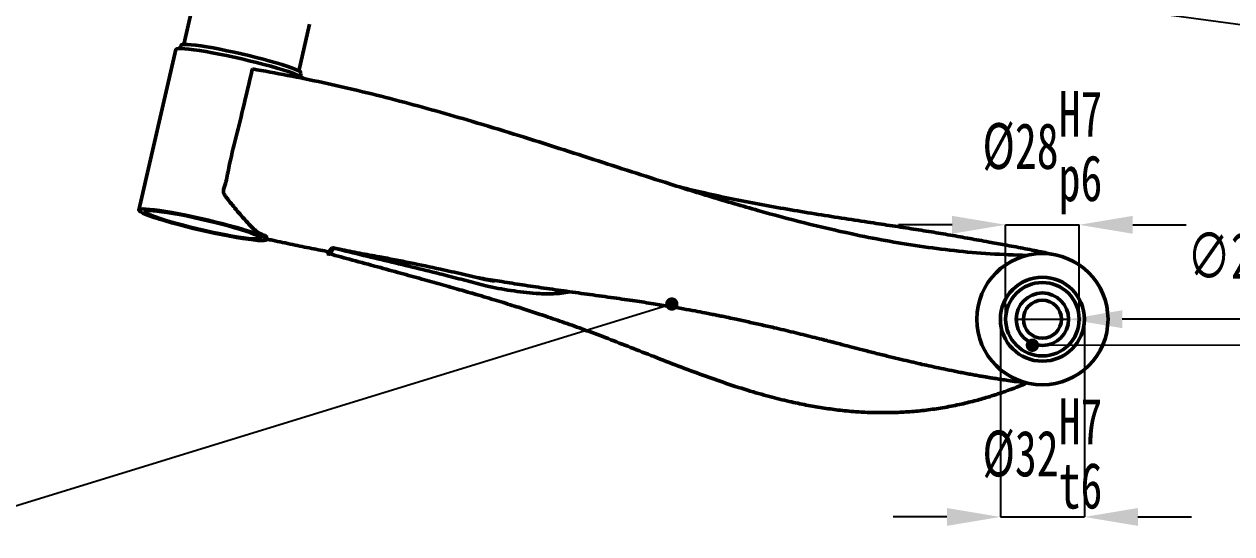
# Model space of a CAD drawing. Header units: millimetres. Extents: x 10 to 584, y 10 to 410.
# Drawn here: x 95.5 to 187.5, y 199.8 to 238.7 of the extents above; entities that cross this region are included whole.
import ezdxf

# ---------------------------------------------------------------- set-up
doc = ezdxf.new("R2010")
doc.units = ezdxf.units.MM
doc.header["$PDSIZE"] = -1
doc.layers.add('10', color=7, linetype='Continuous')
doc.layers.add('SLD-0', color=7, linetype='Continuous')
doc.styles.add('SLDTEXTSTYLE2', font='TXT', dxfattribs={"width": 0.7})
doc.dimstyles.new('SLDDIMSTYLE0', dxfattribs={"dimtxt": 3.5, "dimasz": 4.08, "dimexe": 0, "dimexo": 0.0625, "dimgap": 0.875, "dimtad": 1, "dimlfac": 5, "dimrnd": 1e-09, "dimzin": 12, "dimdsep": 46, "dimtxsty": 'SLDTEXTSTYLE2', "dimblk1": 'NONE', "dimsah": 1, "dimcen": 0, "dimadec": 0, "dimazin": 3, "dimtfac": 1, "dimtmove": 0, "dimatfit": 3, "dimldrblk": 'NONE', "dimfxl": 1, "dimfrac": 2, "dimtolj": 1, "dimarcsym": 0})
doc.dimstyles.new('SLDDIMSTYLE1', dxfattribs={"dimtxt": 3.5, "dimasz": 4.08, "dimexe": 0, "dimexo": 0.0625, "dimgap": 0.875, "dimtad": 1, "dimlfac": 5, "dimrnd": 1e-09, "dimzin": 12, "dimdsep": 46, "dimtxsty": 'SLDTEXTSTYLE2', "dimsah": 1, "dimcen": 0.09, "dimadec": 0, "dimazin": 3, "dimtfac": 1, "dimtmove": 0, "dimatfit": 0, "dimfxl": 1, "dimfrac": 2, "dimtolj": 1, "dimarcsym": 0})
doc.dimstyles.new('SLDDIMSTYLE2', dxfattribs={"dimtxt": 3.5, "dimasz": 4.08, "dimexe": 0, "dimexo": 0.0625, "dimgap": 0.875, "dimtad": 1, "dimlfac": 5, "dimrnd": 1e-09, "dimzin": 12, "dimdsep": 46, "dimtxsty": 'SLDTEXTSTYLE2', "dimsah": 1, "dimcen": 0.09, "dimadec": 0, "dimazin": 3, "dimtfac": 1, "dimtmove": 0, "dimatfit": 0, "dimfxl": 1, "dimfrac": 2, "dimtolj": 1, "dimarcsym": 0})
doc.dimstyles.new('SLDDIMSTYLE3', dxfattribs={"dimtxt": 0.18, "dimasz": 1.016, "dimexe": 0, "dimexo": 0.0625, "dimgap": 0, "dimtad": 0, "dimtih": 1, "dimtoh": 1, "dimdec": 0, "dimrnd": 1e-09, "dimzin": 0, "dimdsep": 46, "dimtxsty": 'Standard', "dimblk1": 'DOT', "dimblk2": 'DOT', "dimsah": 1, "dimcen": 0.09, "dimadec": 0, "dimazin": 0, "dimtfac": 1.016, "dimtdec": 0, "dimtofl": 0, "dimtmove": 0, "dimatfit": 3, "dimldrblk": 'DOT', "dimfxl": 1, "dimfrac": 2, "dimtolj": 1, "dimtzin": 0, "dimarcsym": 0})

# ---------------------------------------------------------------- blocks, each defined once
blk = doc.blocks.new('_D')
at = {"color": 0, "linetype": 'Continuous', "lineweight": -2, "transparency": 16777216}
for p, q in [((171.061, 216.2), (175.061, 216.2)), ((195.996, 216.2), (179.141, 216.2))]:
    blk.add_line(p, q, dxfattribs=at)
at = {"color": 0, "linetype": 'Continuous', "lineweight": 50, "transparency": 16777216}
blk.add_solid([(179.141, 216.88), (179.141, 215.52), (175.061, 216.2)], dxfattribs=at)
at = {"layer": 'Defpoints', "color": 0, "linetype": 'Continuous', "lineweight": 50, "transparency": 16777216}
for p in [(171.061, 216.2), (175.061, 216.2)]:
    blk.add_point(p, dxfattribs=at)
at = {"color": 0, "linetype": 'Continuous', "lineweight": 18, "transparency": 16777216, "insert": (184.096, 225.242), "char_height": 3.5, "attachment_point": 1, "style": 'SLDTEXTSTYLE2'}
blk.add_mtext('\\A1;∅20\\SH7^ t6;', dxfattribs=at)
blk = doc.blocks.new('_None')
blk = doc.blocks.new('_D_1')
at = {"layer": 'Defpoints', "color": 0, "lineweight": 50, "transparency": 16777216}
for p in [(175.861, 223.399), (170.261, 216.2), (175.861, 216.2)]:
    blk.add_point(p, dxfattribs=at)
at = {"layer": 'SLD-0', "color": 0, "lineweight": -2, "transparency": 16777216}
for p, q in [((166.181, 223.399), (162.101, 223.399)), ((170.261, 216.263), (170.261, 223.399)), ((170.261, 223.399), (175.861, 223.399)), ((175.861, 216.263), (175.861, 223.399)), ((179.941, 223.399), (184.021, 223.399))]:
    blk.add_line(p, q, dxfattribs=at)
at = {"layer": 'SLD-0', "color": 0, "lineweight": 50, "transparency": 16777216}
for points in [[(166.181, 224.079), (166.181, 222.719), (170.261, 223.399)], [(179.941, 224.079), (179.941, 222.719), (175.861, 223.399)]]:
    blk.add_solid(points, dxfattribs=at)
at = {"layer": 'SLD-0', "color": 0, "transparency": 16777216, "insert": (173.061, 233.608), "char_height": 3.5, "attachment_point": 2, "style": 'SLDTEXTSTYLE2'}
blk.add_mtext('\\A1;%%C28\\SH7^ p6;', dxfattribs=at)
blk = doc.blocks.new('_D_2')
at = {"layer": 'Defpoints', "color": 0, "lineweight": 50, "transparency": 16777216}
for p in [(169.861, 216.2), (176.261, 216.2), (176.261, 201.125)]:
    blk.add_point(p, dxfattribs=at)
at = {"layer": 'SLD-0', "color": 0, "lineweight": -2, "transparency": 16777216}
for p, q in [((169.861, 216.138), (169.861, 201.125)), ((176.261, 216.138), (176.261, 201.125)), ((165.781, 201.125), (161.701, 201.125)), ((169.861, 201.125), (176.261, 201.125)), ((180.341, 201.125), (184.421, 201.125))]:
    blk.add_line(p, q, dxfattribs=at)
at = {"layer": 'SLD-0', "color": 0, "lineweight": 50, "transparency": 16777216}
for points in [[(165.781, 201.805), (165.781, 200.445), (169.861, 201.125)], [(180.341, 201.805), (180.341, 200.445), (176.261, 201.125)]]:
    blk.add_solid(points, dxfattribs=at)
at = {"layer": 'SLD-0', "color": 0, "transparency": 16777216, "insert": (173.061, 210.167), "char_height": 3.5, "attachment_point": 2, "style": 'SLDTEXTSTYLE2'}
blk.add_mtext('\\A1;%%C32\\SH7^ t6;', dxfattribs=at)
blk = doc.blocks.new('_Dot')
at = {"color": 0, "linetype": 'ByBlock', "lineweight": -2}
blk.add_line((-0.5, 0), (-1, 0), dxfattribs=at)
at = {"color": 0, "linetype": 'ByBlock', "const_width": 0.5}
blk.add_lwpolyline([(-0.25, 0, 1), (0.25, 0, 1)], format="xyb", close=True, dxfattribs=at)

msp = doc.modelspace()

# ---------------------------------------------------------------- linework, layer by layer
at = {"color": 7, "linetype": 'Continuous', "lineweight": 50}
for p, q in [((108.4483, 240.7216), (107.6233, 237.1479)), ((116.3926, 235.1233), (117.2176, 238.697)), ((107.0199, 236.7572), (104.1962, 224.5266)), ((107.4019, 237.078), (107.3456, 236.8342)), ((116.5047, 234.7197), (116.5609, 234.9634)), ((113.9399, 222.2771), (113.9695, 222.4052)), ((130.5816, 219.2342), (131.3086, 219.111)), ((136.2277, 218.1667), (136.1599, 218.4202)), ((137.0583, 218.2931), (136.2277, 218.1667))]:
    msp.add_line(p, q, dxfattribs=at)
at = {"color": 7, "linetype": 'Continuous', "lineweight": 50, "flags": 128}
for points in [[(107.0199, 236.7572), (107.0278, 236.7733), (107.0966, 236.81), (107.2328, 236.8302), (107.4343, 236.8335), (107.6984, 236.82), (108.0214, 236.7899), (108.3988, 236.7435), (108.8251, 236.6814), (109.2945, 236.6047), (109.8004, 236.5143), (110.3356, 236.4115), (110.8927, 236.2978), (111.4638, 236.1748), (112.0409, 236.0441), (112.6159, 235.9077), (113.1807, 235.7674), (113.7275, 235.6252), (114.2485, 235.4831), (114.7364, 235.3431), (115.1843, 235.2072), (115.5861, 235.0772), (115.9359, 234.955), (116.2291, 234.8424), (116.4613, 234.7408), (116.6294, 234.6517), (116.7309, 234.5764), (116.7646, 234.516), (116.7636, 234.5077)], [(116.5609, 234.9634), (116.5464, 235.0096), (116.4656, 235.0792), (116.3168, 235.1631), (116.1023, 235.2599), (115.8254, 235.3683), (115.4901, 235.4866), (115.1017, 235.613), (114.666, 235.7456), (114.1896, 235.8823), (113.6797, 236.0212), (113.144, 236.16), (112.5908, 236.2967), (112.0283, 236.4292), (111.4651, 236.5556), (110.9097, 236.6738), (110.3706, 236.7822), (109.8558, 236.879), (109.3733, 236.9627), (108.9304, 237.0322), (108.5337, 237.0864), (108.1892, 237.1244), (107.9022, 237.1457), (107.6771, 237.1499), (107.5172, 237.137), (107.425, 237.1072), (107.4019, 237.078)], [(109.5055, 223.746), (110.0764, 223.6073), (110.6332, 223.4658), (111.168, 223.3234), (111.6733, 223.1821), (112.1421, 223.0439), (112.5677, 222.9107), (112.9441, 222.7845), (113.2662, 222.6668), (113.5293, 222.5595), (113.7298, 222.464), (113.8649, 222.3817), (113.9326, 222.3137), (113.9321, 222.261), (113.8632, 222.2243), (113.7271, 222.2041), (113.5255, 222.2008), (113.2614, 222.2143), (112.9384, 222.2444), (112.5611, 222.2908), (112.1347, 222.3529), (111.6653, 222.4296), (111.1594, 222.52), (110.6242, 222.6228), (110.0671, 222.7365), (109.496, 222.8595), (108.9189, 222.9902), (108.3439, 223.1266), (107.7791, 223.2669), (107.2323, 223.4091), (106.7114, 223.5512), (106.2235, 223.6912), (105.7755, 223.8271), (105.3738, 223.9571), (105.0239, 224.0793), (104.7308, 224.192), (104.4985, 224.2935), (104.3305, 224.3826), (104.2289, 224.4579), (104.1953, 224.5183), (104.23, 224.5631), (104.3327, 224.5916), (104.5018, 224.6034), (104.7351, 224.5983), (105.0292, 224.5765), (105.38, 224.5381), (105.7825, 224.4838), (106.2312, 224.4143), (106.7197, 224.3306), (107.2411, 224.2338), (107.7882, 224.1254), (108.3533, 224.0068), (108.9284, 223.8797), (109.5055, 223.746)], [(109.4617, 223.7115), (110.0061, 223.5792), (110.5356, 223.4441), (111.042, 223.3083), (111.5173, 223.1739), (111.9539, 223.0432), (112.345, 222.9181), (112.6845, 222.8007), (112.9669, 222.6927), (113.1878, 222.5959), (113.3438, 222.5119), (113.4323, 222.4418), (113.452, 222.3869), (113.4026, 222.3481), (113.2848, 222.3258), (113.1005, 222.3205), (112.8526, 222.3322), (112.545, 222.3609), (112.1826, 222.4059), (111.7711, 222.4666), (111.317, 222.5421), (110.8273, 222.6312), (110.31, 222.7324), (109.773, 222.8442), (109.225, 222.9647), (108.6744, 223.0922), (108.1301, 223.2245), (107.6005, 223.3597), (107.0942, 223.4955), (106.6189, 223.6298), (106.1822, 223.7605), (105.7911, 223.8856), (105.4517, 224.003), (105.1693, 224.111), (104.9483, 224.2078), (104.7924, 224.2919), (104.7038, 224.3619), (104.6841, 224.4168), (104.7336, 224.4557), (104.8514, 224.478), (105.0357, 224.4833), (105.2836, 224.4715), (105.5911, 224.4429), (105.9535, 224.3978), (106.3651, 224.3371), (106.8192, 224.2616), (107.3088, 224.1725), (107.8262, 224.0713), (108.3631, 223.9596), (108.9112, 223.839), (109.4617, 223.7115)], [(118.5412, 221.2158), (118.5776, 221.2003), (118.5776, 221.2003), (118.5776, 221.2003)]]:
    msp.add_lwpolyline(points, dxfattribs=at)
at = {"color": 7, "linetype": 'Continuous', "lineweight": 50}
for radius in [5, 3.2, 3.2, 2.8, 2, 1.45]:
    msp.add_circle((173.0609, 216.2), radius, dxfattribs=at)
for points, knots in [([(113.9677, 222.4056), (113.9613, 222.4305), (113.9481, 222.4819), (113.7702, 222.5911), (113.5078, 222.6929), (113.2035, 222.8559), (112.8668, 223.1558), (112.4614, 223.5719), (111.9809, 224.1189), (111.5018, 224.6914), (111.1264, 225.1522), (110.8933, 225.4459), (110.7435, 225.6589), (110.6466, 225.8102), (110.634, 226.0161), (110.8219, 226.5312), (111.2145, 228.6397), (112.012, 231.6245), (112.6159, 234.2432), (112.8585, 235.2648), (112.8627, 235.2823)], [0, 0, 0, 0, 0.04698454, 0.09667855, 0.13445899, 0.17304286, 0.2109227, 0.25004395, 0.30207632, 0.35554656, 0.38829912, 0.40891824, 0.42170073, 0.43457075, 0.43912114, 0.45718335, 0.52895934, 0.81606331, 0.99684861, 1, 1, 1, 1]), ([(112.8627, 235.2823), (113.7556, 235.1239), (115.5412, 234.807), (118.2241, 234.2496), (120.9591, 233.6248), (123.7281, 232.9311), (126.5118, 232.1786), (129.4104, 231.3455), (132.4056, 230.4385), (135.4838, 229.4694), (138.4803, 228.5048), (141.41, 227.5554), (144.529, 226.554), (147.8445, 225.5188), (151.3792, 224.4788), (154.932, 223.525), (158.1649, 222.7667), (161.0848, 222.186), (163.6774, 221.7549), (166.3381, 221.4129), (169.0686, 221.162), (170.9575, 221.0966), (171.902, 221.0639)], [0, 0, 0, 0, 0.04023902, 0.08047655, 0.12071781, 0.16431171, 0.20790886, 0.25150937, 0.30382774, 0.35615, 0.4084749, 0.46080166, 0.51312982, 0.57853883, 0.64395041, 0.70935971, 0.77476818, 0.81981803, 0.86486691, 0.9099131, 0.95495741, 1, 1, 1, 1]), ([(174.0369, 221.1027), (173.682, 221.1796), (172.857, 221.3584), (171.5775, 221.6123), (170.2649, 221.8585), (169.1397, 222.0614), (168.2475, 222.2212), (167.5093, 222.3559), (166.7847, 222.4844), (165.8008, 222.6552), (164.5366, 222.8673), (162.9992, 223.1128), (161.4083, 223.3544), (159.6402, 223.6226), (157.7348, 223.9137), (155.6886, 224.2363), (153.6053, 224.5827), (151.4938, 224.9598), (149.3997, 225.3699), (147.3836, 225.8005), (146.0735, 226.1214), (145.4449, 226.2754)], [0, 0, 0, 0, 0.034172, 0.0794236, 0.1243834, 0.1617366, 0.1859974, 0.2071886, 0.2294959, 0.2535056, 0.3008712, 0.3540351, 0.411938, 0.4716402, 0.5446821, 0.6197467, 0.6967039, 0.775427, 0.8547443, 0.9303011, 1, 1, 1, 1]), ([(113.9481, 222.3124), (114.0945, 222.2807), (114.7557, 222.1378), (115.8978, 221.8958), (117.3317, 221.6013), (118.248, 221.4244), (118.6861, 221.3398)], [0, 0, 0, 0, 0.092589, 0.4182349, 0.7218667, 1, 1, 1, 1]), ([(118.5389, 221.1975), (118.5459, 221.1967), (118.6141, 221.1886), (118.6793, 221.1656), (118.7379, 221.145)], [0, 0, 0, 0, 0.1028232, 1, 1, 1, 1]), ([(118.5776, 221.2003), (118.5776, 221.2003), (118.5873, 221.2287), (118.7223, 221.3541), (118.8036, 221.4906), (118.8858, 221.5964), (118.8858, 221.5964)], [0, 0, 0, 0, 0.00000226, 0.19842937, 0.99999769, 1, 1, 1, 1]), ([(119.0197, 221.5659), (119.0197, 221.5659), (118.9609, 221.4538), (118.8356, 221.3276), (118.7378, 221.1942), (118.718, 221.1681), (118.718, 221.1681)], [0, 0, 0, 0, 0.0000023, 0.8030759, 0.9999977, 1, 1, 1, 1]), ([(118.718, 221.1681), (118.718, 221.1681), (118.7203, 221.1612), (118.7326, 221.1654), (118.7448, 221.1697)], [0, 0, 0, 0, 0.0000577, 1, 1, 1, 1]), ([(118.7308, 221.1852), (119.3125, 221.0281), (120.5393, 220.6966), (122.3465, 220.2045), (124.1141, 219.721), (125.7411, 219.2726), (127.2401, 218.8544), (128.6189, 218.4629), (130.0212, 218.0563), (131.4164, 217.6401), (132.784, 217.2167), (134.0292, 216.8181), (135.3059, 216.3981), (136.6848, 215.9272), (138.1937, 215.3883), (139.7963, 214.7878), (141.4884, 214.1249), (143.2626, 213.4254), (145.0941, 212.7107), (146.9241, 212.0221), (148.7569, 211.372), (150.5252, 210.7976), (152.2049, 210.3137), (153.6973, 209.9405), (155.0266, 209.6574), (156.2674, 209.438), (157.5164, 209.2638), (158.6714, 209.1511), (159.7559, 209.0931), (160.7378, 209.0703), (161.8073, 209.0824), (162.9755, 209.1422), (164.202, 209.2602), (165.467, 209.4423), (166.6919, 209.6786), (167.8406, 209.9546), (168.6885, 210.1945), (169.2783, 210.3774), (169.6488, 210.4977), (170.0429, 210.6314), (170.5215, 210.8014), (171.1474, 211.0357), (171.6212, 211.2301), (171.888, 211.3396)], [0, 0, 0, 0, 0.0292912, 0.061784, 0.0919089, 0.1199588, 0.1461112, 0.1704703, 0.1930972, 0.2214331, 0.2465632, 0.2690931, 0.2921151, 0.3195688, 0.3487924, 0.3804015, 0.4145958, 0.4504852, 0.4880751, 0.5264106, 0.562435, 0.6001977, 0.6340534, 0.6638005, 0.6892935, 0.7125009, 0.7359823, 0.7611427, 0.7773804, 0.7950875, 0.8145574, 0.8358424, 0.8589864, 0.8817439, 0.9049962, 0.9258719, 0.9445721, 0.9515705, 0.9583944, 0.9650482, 0.9734072, 0.9850271, 1, 1, 1, 1]), ([(118.8858, 221.5964), (118.8858, 221.5964), (118.9102, 221.5999), (118.936, 221.6124), (118.9726, 221.6328), (118.9916, 221.6372), (119.0073, 221.6368), (119.024, 221.6348), (119.0692, 221.6271), (119.2364, 221.5927), (119.8995, 221.4559), (121.0318, 221.2302), (122.0378, 221.0446), (122.5386, 220.9562), (122.5386, 220.9562)], [0, 0, 0, 0, 0.0000029, 0.0731379, 0.0914114, 0.0986164, 0.1019194, 0.1061095, 0.1119998, 0.1367434, 0.2335958, 0.6187152, 0.999997, 1, 1, 1, 1]), ([(136.2277, 218.1667), (136.0319, 218.1556), (135.451, 218.1225), (134.2198, 218.1686), (132.5459, 218.3657), (130.7495, 218.7054), (129.1493, 219.1462), (127.4601, 219.5783), (125.5768, 220.0505), (123.4708, 220.5548), (121.3275, 221.0677), (119.8454, 221.4281), (119.0779, 221.6215), (119.0293, 221.6319), (119.0158, 221.6339), (119.0078, 221.6345), (119.0017, 221.6338), (118.9948, 221.6297), (118.9966, 221.6092), (119.0059, 221.5852), (119.0158, 221.5706), (119.0197, 221.5659), (119.0197, 221.5659)], [0, 0, 0, 0, 0.0329191, 0.0976729, 0.2059245, 0.3148699, 0.4039465, 0.4929987, 0.6116206, 0.7302107, 0.8504821, 0.9707524, 0.9769216, 0.9781479, 0.9787116, 0.9791672, 0.9796248, 0.9803064, 0.9829811, 0.9935559, 0.9999994, 1, 1, 1, 1]), ([(122.5386, 220.9562), (122.5386, 220.9562), (122.9298, 220.8815), (123.7105, 220.7305), (125.2674, 220.4208), (127.003, 220.058), (128.9016, 219.6343), (130.0245, 219.3694), (130.5816, 219.2342), (130.5816, 219.2342)], [0, 0, 0, 0, 0.0000014, 0.1414441, 0.2829105, 0.5686143, 0.7840445, 0.9999987, 1, 1, 1, 1]), ([(130.0359, 219.3642), (130.1712, 219.3412), (130.7921, 219.2361), (131.9223, 219.0545), (133.4674, 218.8115), (135.1105, 218.5674), (136.8325, 218.3237), (138.6086, 218.0775), (140.3435, 217.8364), (141.9481, 217.606), (143.3617, 217.3908), (144.5883, 217.1892), (145.6454, 217.0044), (146.5454, 216.8389), (147.2527, 216.7036), (147.7925, 216.5973), (148.1949, 216.5166), (148.5874, 216.4365), (149.0473, 216.3413), (149.7154, 216.2), (150.5754, 216.0127), (151.5796, 215.7875), (152.5074, 215.5766), (153.3429, 215.3807), (154.0765, 215.2043), (154.8069, 215.0253), (155.5238, 214.8472), (156.141, 214.6917), (156.5158, 214.5987), (156.618, 214.5737), (156.6532, 214.5651)], [0, 0, 0, 0, 0.0134668, 0.0618179, 0.1152019, 0.1730815, 0.2347578, 0.2994181, 0.3662375, 0.4264959, 0.4793334, 0.5253955, 0.5653434, 0.5994921, 0.6280922, 0.6463225, 0.6615076, 0.6744529, 0.6917931, 0.7149749, 0.752203, 0.7922081, 0.8346278, 0.8643339, 0.8935622, 0.9223087, 0.9505783, 0.9777497, 0.9923129, 1, 1, 1, 1]), ([(156.6456, 214.5686), (156.6462, 214.5683), (156.6474, 214.5675), (156.7641, 214.5366), (157.0394, 214.4642), (157.4074, 214.3677), (157.9141, 214.2352), (158.5648, 214.066), (159.3718, 213.8581), (160.2775, 213.6283), (161.1992, 213.399), (162.0662, 213.1883), (162.8548, 213.0015), (163.5645, 212.8376), (164.256, 212.682), (164.9687, 212.5263), (165.7635, 212.3589), (166.4346, 212.2234), (167.03, 212.1077), (167.4943, 212.02), (167.9463, 211.9373), (168.3184, 211.8714), (168.6685, 211.811), (169.0091, 211.7538), (169.3011, 211.7061), (169.5864, 211.6604), (169.9753, 211.6), (170.4953, 211.523), (171.1307, 211.434), (171.6009, 211.3754), (171.8532, 211.344)], [0, 0, 0, 0, 0.0152366, 0.0329052, 0.0568974, 0.0863947, 0.1218337, 0.1689198, 0.2236265, 0.285687, 0.3470178, 0.4028277, 0.4531966, 0.4982015, 0.5379147, 0.5838825, 0.6320983, 0.6849424, 0.710642, 0.7350608, 0.7607069, 0.790291, 0.818695, 0.841099, 0.8510679, 0.8665341, 0.8900298, 0.9194199, 0.9567586, 1, 1, 1, 1])]:
    msp.add_open_spline(points, degree=3, knots=knots, dxfattribs=at)

# ---------------------------------------------------------------- dimensions: what is measured, and where the dimension line sits
at = {"color": 7, "linetype": 'Continuous', "lineweight": 18}
dim = msp.add_diameter_dim_2p(p1=(171.0609, 216.2), p2=(175.0609, 216.2), text='<>\\SH7^ t6;', dimstyle='SLDDIMSTYLE0', dxfattribs=at)
dim.commit()
dim.dimension.update_dxf_attribs({"geometry": '_D', "text_midpoint": (189.6084, 221.1584)})
at = {"layer": 'SLD-0'}
for base, p1, p2, text, dimstyle, picture, middle in [((175.8609, 223.3994), (170.2609, 216.2), (175.8609, 216.2), '%%C<>\\SH7^ p6;', 'SLDDIMSTYLE1', '_D_1', (173.0609, 223.3994)), ((176.2609, 201.125), (169.8609, 216.2), (176.2609, 216.2), '%%C<>\\SH7^ t6;', 'SLDDIMSTYLE2', '_D_2', (173.0609, 201.125))]:
    dim = msp.add_linear_dim(base=base, p1=p1, p2=p2, text=text, dimstyle=dimstyle, dxfattribs=at)
    dim.commit()
    dim.dimension.update_dxf_attribs({"geometry": picture, "text_midpoint": middle, "dimtype": 160})

# ---------------------------------------------------------------- leaders
at = {"layer": '10'}
for points in [[(116.8739, 248.3138), (249.5157, 230.3874)], [(144.819, 217.3567), (44.7942, 186.5617)], [(172.2993, 214.216), (249.5157, 214.4068)]]:
    msp.add_leader(points, dimstyle='SLDDIMSTYLE3', dxfattribs=at)

doc.saveas('drawing.dxf')
